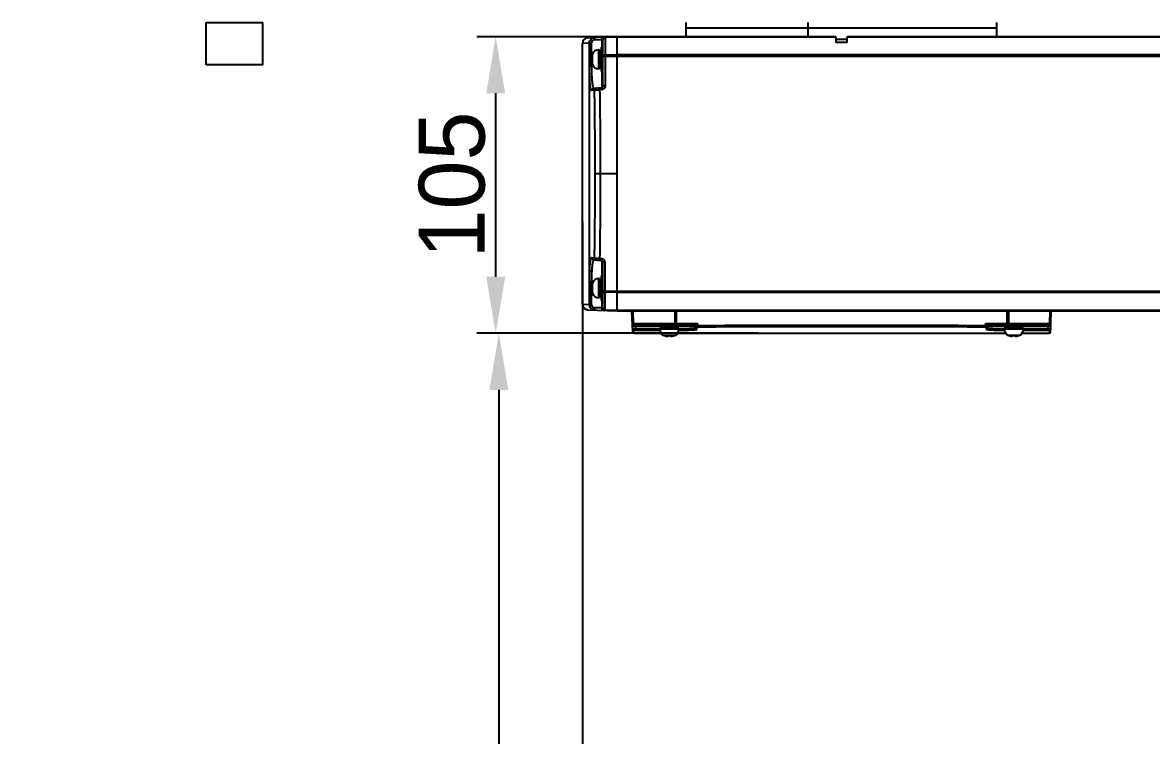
# Model space of a CAD drawing. Header units: millimetres. Extents: x 4086 to 8300, y 123 to 1549.
# Drawn here: x 6781.2 to 6901.2, y 941.5 to 1017.2 of the extents above; entities that cross this region are included whole.
import ezdxf

# ---------------------------------------------------------------- set-up
doc = ezdxf.new("R2010")
doc.units = ezdxf.units.MM
doc.layers.add('02___PRT_ALL_AXES', color=7, linetype='Continuous')
doc.layers.add('轮廓实线层', color=7, linetype='Continuous', lineweight=30)
doc.styles.add('思源黑', font='SourceHanSansCN-Normal.ttf')
doc.dimstyles.new('尺寸标注_3_10比例', dxfattribs={"dimtxt": 7, "dimasz": 6, "dimexe": 2, "dimexo": 1.5, "dimgap": 1, "dimtad": 1, "dimdec": 1, "dimlfac": 3.333333, "dimdsep": 46, "dimtxsty": '思源黑', "dimcen": 0.09, "dimadec": 0, "dimazin": 0, "dimtp": 0.01, "dimtm": 0.01, "dimtfac": 1, "dimtdec": 1, "dimtofl": 0, "dimtmove": 0, "dimatfit": 3, "dimfxl": 0, "dimtolj": 1, "dimarcsym": 0})

# ---------------------------------------------------------------- blocks, each defined once
blk = doc.blocks.new('*D1394')
at = {"layer": 'Defpoints', "color": 0}
for p in [(6852.3, 984.16), (6831.84, 872.56), (6961.3, 872.56)]:
    blk.add_point(p, dxfattribs=at)
at = {"layer": '轮廓实线层', "color": 0, "lineweight": -2}
for p, q in [((6850.8, 984.16), (6829.84, 984.16)), ((6831.84, 978.16), (6831.84, 878.56)), ((6959.8, 872.56), (6829.84, 872.56))]:
    blk.add_line(p, q, dxfattribs=at)
at = {"layer": '轮廓实线层', "color": 0}
for points in [[(6832.84, 978.16), (6830.84, 978.16), (6831.84, 984.16)], [(6830.84, 878.56), (6832.84, 878.56), (6831.84, 872.56)]]:
    blk.add_solid(points, dxfattribs=at)
at = {"layer": '轮廓实线层', "color": 0, "insert": (6827.21, 930.97), "char_height": 7, "attachment_point": 5, "rotation": 90, "style": '思源黑'}
blk.add_mtext('\\A1;372', dxfattribs=at)
blk = doc.blocks.new('*D1395')
at = {"layer": 'Defpoints', "color": 0}
for p in [(6831.51, 1015.66), (6845.88, 1015.66), (6860.88, 984.16)]:
    blk.add_point(p, dxfattribs=at)
at = {"layer": '轮廓实线层', "color": 0, "lineweight": -2}
for p, q in [((6844.38, 1015.66), (6829.51, 1015.66)), ((6831.51, 990.16), (6831.51, 1009.66)), ((6859.38, 984.16), (6829.51, 984.16))]:
    blk.add_line(p, q, dxfattribs=at)
at = {"layer": '轮廓实线层', "color": 0}
for points in [[(6832.51, 1009.66), (6830.51, 1009.66), (6831.51, 1015.66)], [(6830.51, 990.16), (6832.51, 990.16), (6831.51, 984.16)]]:
    blk.add_solid(points, dxfattribs=at)
at = {"layer": '轮廓实线层', "color": 0, "insert": (6826.88, 999.91), "char_height": 7, "attachment_point": 5, "rotation": 90, "style": '思源黑'}
blk.add_mtext('\\A1;105', dxfattribs=at)
blk = doc.blocks.new('*D1396')
at = {"layer": 'Defpoints', "color": 0}
for p in [(6840.73, 997.51), (6733.26, 846.31), (6840.73, 828.7)]:
    blk.add_point(p, dxfattribs=at)
at = {"layer": '轮廓实线层', "color": 0, "lineweight": -2}
for p, q in [((6840.73, 996.01), (6840.73, 826.7)), ((6733.26, 844.81), (6733.26, 826.7)), ((6739.26, 828.7), (6834.73, 828.7))]:
    blk.add_line(p, q, dxfattribs=at)
at = {"layer": '轮廓实线层', "color": 0}
for points in [[(6739.26, 829.7), (6739.26, 827.7), (6733.26, 828.7)], [(6834.73, 827.7), (6834.73, 829.7), (6840.73, 828.7)]]:
    blk.add_solid(points, dxfattribs=at)
at = {"layer": '轮廓实线层', "color": 0, "insert": (6786.99, 833.33), "char_height": 7, "attachment_point": 5, "style": '思源黑'}
blk.add_mtext('\\A1;358.2', dxfattribs=at)
blk = doc.blocks.new('*D1397')
at = {"layer": 'Defpoints', "color": 0}
for p in [(6691.32, 1107.91), (6811.93, 1107.91), (6722.38, 992.71)]:
    blk.add_point(p, dxfattribs=at)
at = {"layer": '轮廓实线层', "color": 0, "lineweight": -2}
for p, q in [((6810.43, 1107.91), (6689.32, 1107.91)), ((6691.32, 998.71), (6691.32, 1101.91)), ((6720.88, 992.71), (6689.32, 992.71))]:
    blk.add_line(p, q, dxfattribs=at)
at = {"layer": '轮廓实线层', "color": 0}
for points in [[(6692.32, 1101.91), (6690.32, 1101.91), (6691.32, 1107.91)], [(6690.32, 998.71), (6692.32, 998.71), (6691.32, 992.71)]]:
    blk.add_solid(points, dxfattribs=at)
at = {"layer": '轮廓实线层', "color": 0, "insert": (6686.69, 1050.31), "char_height": 7, "attachment_point": 5, "rotation": 90, "style": '思源黑'}
blk.add_mtext('\\A1;384', dxfattribs=at)
blk = doc.blocks.new('*D1398')
at = {"layer": 'Defpoints', "color": 0}
for p in [(6722.38, 992.71), (6691.61, 872.56), (6936.36, 872.56)]:
    blk.add_point(p, dxfattribs=at)
at = {"layer": '轮廓实线层', "color": 0, "lineweight": -2}
for p, q in [((6720.88, 992.71), (6689.61, 992.71)), ((6691.61, 986.71), (6691.61, 878.56)), ((6934.86, 872.56), (6689.61, 872.56))]:
    blk.add_line(p, q, dxfattribs=at)
at = {"layer": '轮廓实线层', "color": 0}
for points in [[(6692.61, 986.71), (6690.61, 986.71), (6691.61, 992.71)], [(6690.61, 878.56), (6692.61, 878.56), (6691.61, 872.56)]]:
    blk.add_solid(points, dxfattribs=at)
at = {"layer": '轮廓实线层', "color": 0, "insert": (6686.99, 932.63), "char_height": 7, "attachment_point": 5, "rotation": 90, "style": '思源黑'}
blk.add_mtext('\\A1;400.5', dxfattribs=at)
blk = doc.blocks.new('*D1520')
at = {"color": 0, "lineweight": -2}
for p, q in [((6725.98, 1210.81), (6665.24, 1210.81)), ((6667.24, 1204.81), (6667.24, 878.56)), ((6934.86, 872.56), (6665.24, 872.56))]:
    blk.add_line(p, q, dxfattribs=at)
at = {"color": 0}
for points in [[(6668.24, 1204.81), (6666.24, 1204.81), (6667.24, 1210.81)], [(6666.24, 878.56), (6668.24, 878.56), (6667.24, 872.56)]]:
    blk.add_solid(points, dxfattribs=at)
at = {"layer": 'Defpoints', "color": 0}
for p in [(6727.48, 1210.81), (6667.24, 872.56), (6936.36, 872.56)]:
    blk.add_point(p, dxfattribs=at)
at = {"color": 0, "insert": (6662.62, 1041.68), "char_height": 7, "attachment_point": 5, "rotation": 90, "style": '思源黑'}
blk.add_mtext('\\A1;1127.5', dxfattribs=at)

msp = doc.modelspace()

# ---------------------------------------------------------------- linework, layer by layer
for p, q in [((6800.755, 1012.656), (6800.755, 1017.156)), ((6800.755, 1017.156), (6806.755, 1017.156)), ((6806.755, 1012.656), (6806.755, 1017.156)), ((6841.459, 1014.974), (6840.726, 1014.948)), ((6840.726, 987.264), (6840.726, 1014.948)), ((6841.305, 1015.548), (6842.02, 1015.573)), ((6841.459, 1012.54), (6841.459, 1014.974)), ((6841.459, 1014.974), (6841.677, 1014.974)), ((6841.677, 1012.54), (6841.677, 1014.974)), ((6842.028, 1015.334), (6842.768, 1015.36)), ((6842.041, 1015.574), (6843.09, 1015.61)), ((6842.905, 1015.372), (6842.768, 1015.36)), ((6842.768, 1015.36), (6842.768, 1014.561)), ((6842.905, 1010.408), (6842.905, 1015.372)), ((6844.405, 1015.656), (6843.137, 1015.612)), ((6844.405, 1015.614), (6843.137, 1015.576)), ((6843.137, 1015.612), (6843.137, 1010.442)), ((6844.405, 986.556), (6844.405, 1015.656)), ((6867.655, 1015.656), (6844.405, 1015.656)), ((6867.655, 1015.614), (6844.405, 1015.614)), ((6867.655, 1015.656), (6867.655, 1015.056)), ((6868.855, 1015.356), (6867.655, 1015.356)), ((6868.855, 1015.056), (6867.655, 1015.056)), ((6868.855, 1015.056), (6868.855, 1015.656)), ((7000.405, 1015.656), (6868.855, 1015.656)), ((7000.405, 1015.614), (6868.855, 1015.614)), ((6841.767, 1013.766), (6841.762, 1013.766)), ((6841.788, 1012.679), (6841.788, 1013.833)), ((6842.452, 1012.236), (6842.452, 1014.276)), ((6842.542, 1014.276), (6842.452, 1014.276)), ((6842.542, 1014.276), (6842.542, 1012.236)), ((6842.755, 1014.041), (6842.542, 1014.041)), ((6842.755, 1011.951), (6842.755, 1014.561)), ((6842.905, 1014.561), (6842.755, 1014.561)), ((6844.405, 1013.722), (6843.137, 1013.69)), ((6844.405, 1013.567), (6843.137, 1013.558)), ((7000.405, 1013.722), (6844.405, 1013.722)), ((7000.405, 1013.567), (6844.405, 1013.567)), ((6806.755, 1012.656), (6800.755, 1012.656)), ((6841.882, 1012.54), (6841.459, 1012.54)), ((6841.767, 1013.384), (6841.683, 1013.384)), ((6841.683, 1013.129), (6841.767, 1013.129)), ((6841.762, 1012.746), (6841.767, 1012.746)), ((6842.542, 1012.236), (6842.452, 1012.236)), ((6842.755, 1012.472), (6842.542, 1012.472)), ((6841.486, 990.873), (6841.486, 1011.279)), ((6842.905, 1011.951), (6842.755, 1011.951)), ((6842.768, 1011.951), (6842.768, 1010.258)), ((6842.005, 1009.972), (6841.69, 1009.944)), ((6841.908, 1010.183), (6842.768, 1010.258)), ((6842.781, 1010.052), (6842.581, 1010.035)), ((6844.405, 1001.106), (6842.074, 1001.106)), ((6841.69, 992.208), (6842.004, 992.181)), ((6841.908, 991.969), (6842.768, 991.894)), ((6842.58, 992.118), (6842.781, 992.1)), ((6842.768, 991.894), (6842.768, 990.261)), ((6842.905, 986.84), (6842.905, 991.745)), ((6843.137, 986.601), (6843.137, 991.71)), ((6841.459, 987.239), (6841.459, 989.612)), ((6841.459, 989.612), (6841.841, 989.612)), ((6841.677, 987.239), (6841.677, 989.612)), ((6841.767, 989.466), (6841.762, 989.466)), ((6841.788, 988.379), (6841.788, 989.533)), ((6842.452, 987.936), (6842.452, 989.976)), ((6842.542, 989.976), (6842.452, 989.976)), ((6842.542, 989.976), (6842.542, 987.936)), ((6842.755, 989.741), (6842.542, 989.741)), ((6842.755, 987.651), (6842.755, 990.261)), ((6842.905, 990.261), (6842.755, 990.261)), ((6841.767, 989.084), (6841.683, 989.084)), ((6841.683, 988.829), (6841.767, 988.829)), ((6841.762, 988.446), (6841.767, 988.446)), ((6843.137, 988.654), (6844.405, 988.645)), ((6844.405, 988.49), (6843.137, 988.522)), ((6844.405, 988.645), (7000.405, 988.645)), ((7000.405, 988.49), (6844.405, 988.49)), ((6840.726, 987.264), (6841.459, 987.239)), ((6841.677, 987.239), (6841.459, 987.239)), ((6842.542, 987.936), (6842.452, 987.936)), ((6842.755, 988.172), (6842.542, 988.172)), ((6842.905, 987.651), (6842.755, 987.651)), ((6842.768, 987.651), (6842.768, 986.853)), ((6841.305, 986.664), (6844.405, 986.556)), ((6842.768, 986.853), (6842.028, 986.879)), ((6842.768, 986.853), (6842.905, 986.84)), ((6844.405, 986.598), (6843.137, 986.636)), ((6963.891, 986.598), (6844.405, 986.598)), ((6844.405, 986.556), (6963.891, 986.556)), ((6846.059, 984.308), (6845.98, 986.556)), ((6846.155, 985.207), (6846.119, 986.556)), ((6850.522, 986.556), (6850.538, 985.207)), ((6850.667, 986.556), (6850.672, 985.207)), ((6885.839, 985.207), (6885.843, 986.556)), ((6885.988, 986.556), (6885.972, 985.207)), ((6890.392, 986.556), (6890.356, 985.207)), ((6890.483, 985.207), (6890.53, 986.556)), ((6846.027, 985.207), (6852.976, 985.207)), ((6846.047, 984.635), (6846.068, 984.564)), ((6852.589, 985.056), (6846.183, 985.056)), ((6846.243, 985.017), (6846.269, 984.997)), ((6846.338, 984.914), (6846.348, 984.634)), ((6846.338, 984.914), (6852.727, 984.914)), ((6846.348, 984.634), (6848.935, 984.633)), ((6848.65, 984.906), (6848.65, 985.056)), ((6848.935, 984.603), (6848.935, 984.693)), ((6848.935, 984.693), (6850.975, 984.693)), ((6849.171, 984.693), (6849.171, 984.906)), ((6850.74, 984.693), (6850.74, 984.906)), ((6850.836, 984.914), (6850.836, 984.693)), ((6850.975, 984.603), (6850.975, 984.693)), ((6851.26, 984.906), (6851.26, 985.056)), ((6852.574, 985.056), (6852.631, 985.045)), ((6852.635, 985.066), (6852.667, 985.076)), ((6852.726, 984.931), (6852.726, 984.919)), ((6852.726, 984.919), (6852.727, 984.914)), ((6852.743, 984.729), (6852.727, 984.914)), ((6852.764, 984.942), (6852.784, 984.953)), ((6852.858, 985.154), (6852.976, 985.207)), ((6852.976, 985.207), (6852.865, 985.056)), ((6852.881, 984.746), (6852.873, 984.811)), ((6852.892, 984.592), (6852.881, 984.746)), ((6852.998, 984.964), (6852.976, 985.207)), ((6883.533, 985.207), (6883.512, 984.964)), ((6883.533, 985.207), (6890.483, 985.207)), ((6883.644, 985.056), (6883.572, 985.154)), ((6883.627, 984.66), (6883.618, 984.592)), ((6883.637, 984.811), (6883.627, 984.733)), ((6883.627, 984.733), (6883.627, 984.66)), ((6883.7, 984.984), (6883.673, 985.018)), ((6883.726, 984.953), (6883.7, 984.984)), ((6883.746, 984.942), (6883.726, 984.953)), ((6883.783, 984.914), (6883.767, 984.729)), ((6883.783, 984.914), (6883.784, 984.925)), ((6883.783, 984.914), (6890.172, 984.914)), ((6883.784, 984.925), (6883.784, 984.931)), ((6883.899, 985.059), (6883.921, 985.056)), ((6890.327, 985.056), (6883.921, 985.056)), ((6885.25, 984.906), (6885.25, 985.056)), ((6885.535, 984.693), (6887.575, 984.693)), ((6885.535, 984.603), (6885.535, 984.693)), ((6885.674, 984.693), (6885.674, 984.914)), ((6885.771, 984.693), (6885.771, 984.906)), ((6887.34, 984.693), (6887.34, 984.906)), ((6887.575, 984.603), (6887.575, 984.693)), ((6887.575, 984.633), (6890.162, 984.634)), ((6887.86, 984.906), (6887.86, 985.056)), ((6890.172, 984.914), (6890.162, 984.634)), ((6890.463, 984.635), (6890.44, 984.56)), ((6890.452, 984.308), (6890.483, 985.199)), ((6846.209, 984.163), (6846.197, 984.49)), ((6846.209, 984.163), (6849.1, 984.163)), ((6846.347, 984.497), (6848.935, 984.496)), ((6850.975, 984.603), (6848.935, 984.603)), ((6849.445, 983.913), (6849.378, 983.939)), ((6849.381, 983.939), (6849.378, 983.939)), ((6850.532, 983.939), (6849.381, 983.939)), ((6849.445, 983.918), (6849.445, 983.913)), ((6849.828, 983.918), (6849.828, 983.834)), ((6850.083, 983.834), (6850.083, 983.918)), ((6850.532, 983.939), (6850.465, 983.913)), ((6850.465, 983.913), (6850.465, 983.918)), ((6850.811, 984.163), (6885.7, 984.163)), ((6887.575, 984.603), (6885.535, 984.603)), ((6885.981, 983.939), (6885.978, 983.939)), ((6886.045, 983.913), (6885.978, 983.939)), ((6887.132, 983.939), (6885.981, 983.939)), ((6886.045, 983.918), (6886.045, 983.913)), ((6886.428, 983.918), (6886.428, 983.834)), ((6886.683, 983.834), (6886.683, 983.918)), ((6887.132, 983.939), (6887.065, 983.913)), ((6887.065, 983.913), (6887.065, 983.918)), ((6887.411, 984.163), (6890.302, 984.163)), ((6887.575, 984.496), (6890.163, 984.497)), ((6890.313, 984.49), (6890.302, 984.163))]:
    msp.add_line(p, q)
for points in [[(6852.736, 984.932), (6852.748, 984.935), (6852.764, 984.942)], [(6883.843, 985.076), (6883.872, 985.066), (6883.899, 985.059)]]:
    msp.add_lwpolyline(points)
for centre, radius, start, end in [((6841.326, 1014.948), 0.6, 92, 180), ((6842.048, 1014.974), 0.589, 175.77926, 179.97527), ((6842.063, 1014.963), 0.611, 98.23668, 113.58136), ((6842.062, 1014.972), 0.602, 92.01542, 98.24353), ((6843.145, 1015.372), 0.24, 92, 180), ((6843.172, 1013.256), 1.495, 157.38014, 175.10622), ((6842.452, 1013.556), 0.72, 90, 157.38021), ((6867.267, 1012.539), 25.59, 179.99782, 180.88593), ((6843.172, 1013.256), 1.495, 184.89378, 202.61986), ((6843.172, 1013.256), 1.411, 174.81427, 185.18573), ((6842.452, 1012.956), 0.72, 202.61979, 269.99977), ((6862.763, 1012.444), 21.085, 180.81767, 182.85001), ((6254.746, 1000.943), 587.329, 0.015933, 0.880808), ((6843.151, 1000.446), 9.605, 93.40398, 94.62604), ((6262.629, 1000.943), 580.022, 0.016125, 0.898123), ((6842.755, 1010.408), 0.15, 275, 0), ((6842.736, 1010.476), 0.427, 276.06072, 283.5066), ((6254.784, 1001.268), 587.29, 359.113424, 359.984203), ((6262.662, 1001.268), 579.989, 359.096017, 359.984008), ((6843.321, 1004.119), 12.025, 265.48173, 266.46736), ((6842.755, 991.745), 0.15, 0, 85), ((6842.667, 991.686), 0.471, 12.67753, 21.81239), ((6862.742, 989.709), 21.064, 177.14495, 179.18313), ((6842.648, 991.681), 0.49, 3.39672, 12.72997), ((6867.274, 989.613), 25.596, 179.1143, 180.00219), ((6843.172, 988.956), 1.495, 157.38014, 175.10622), ((6842.452, 989.256), 0.72, 90, 157.38021), ((6843.172, 988.956), 1.495, 184.89378, 202.61986), ((6843.172, 988.956), 1.411, 174.81427, 185.18573), ((6842.452, 988.656), 0.72, 202.61979, 269.99977), ((6841.326, 987.264), 0.6, 180, 267.99994), ((6842.049, 987.239), 0.59, 180.00635, 183.97647), ((6842.062, 987.24), 0.603, 184.00488, 201.65979), ((6843.145, 986.84), 0.24, 180, 268), ((6846.183, 985.212), 0.156, 182, 270), ((6846.228, 987.92), 3.008, 269.25459, 270.8938), ((6846.227, 988.125), 3.213, 270.8463, 271.98747), ((6852.571, 984.9), 0.156, 5, 90), ((6850.044, 991.608), 7.04, 292.62012, 293.03906), ((6853.285, 977.431), 7.539, 93.38142, 93.80683), ((6850.941, 989.514), 4.763, 292.96166, 293.72891), ((6853.151, 979.672), 5.294, 92.53731, 93.36371), ((6853.146, 979.757), 5.209, 91.84037, 92.53171), ((6868.255, -1983.049), 2968.052, 89.705476, 90.294536), ((6868.255, -2000.213), 2985.072, 89.707393, 90.29262), ((6863.11, 970.141), 25.379, 36.2675, 36.41541), ((6886.991, 987.554), 4.176, 216.74154, 217.39091), ((6883.939, 984.9), 0.156, 90, 175), ((6890.284, 988.125), 3.213, 268.01252, 269.15349), ((6890.283, 987.921), 3.01, 269.10628, 270.74056), ((6890.327, 985.212), 0.156, 270, 358), ((6846.209, 984.313), 0.15, 182.00002, 270), ((6849.655, 984.603), 0.72, 180, 247.38014), ((6849.955, 985.323), 1.495, 250.04787, 265.10622), ((6849.955, 985.323), 1.411, 264.81427, 275.18573), ((6849.955, 985.323), 1.495, 274.89378, 289.95213), ((6850.255, 984.603), 0.72, 292.61986, 360), ((6885.656, 1029.247), 44.751, 269.35001, 269.84303), ((6886.255, 984.603), 0.72, 180, 247.38014), ((6886.555, 985.323), 1.495, 250.04787, 265.10622), ((6886.555, 985.323), 1.411, 264.81427, 275.18573), ((6886.555, 985.323), 1.495, 274.89378, 289.95213), ((6886.855, 984.603), 0.72, 292.61986, 360), ((6890.165, 981.443), 3.054, 88.63691, 90.03477), ((6890.302, 984.313), 0.15, 270, 357.99998)]:
    msp.add_arc(centre, radius, start, end)
for points in [[(6841.461, 1015.017), (6841.465, 1015.082), (6841.481, 1015.147), (6841.506, 1015.207)], [(6841.506, 1015.207), (6841.564, 1015.344), (6841.683, 1015.464), (6841.819, 1015.523)], [(6841.852, 1015.281), (6841.751, 1015.221), (6841.677, 1015.092), (6841.677, 1014.974)], [(6842.028, 1015.334), (6841.967, 1015.332), (6841.905, 1015.313), (6841.852, 1015.281)], [(6841.69, 1009.944), (6841.689, 1010.052), (6841.8, 1010.174), (6841.908, 1010.183)], [(6842.005, 1009.972), (6842.005, 1010.079), (6842.115, 1010.201), (6842.223, 1010.211)], [(6843.084, 1010.245), (6843.054, 1010.193), (6843.01, 1010.146), (6842.959, 1010.114)], [(6843.137, 1010.442), (6843.135, 1010.374), (6843.117, 1010.304), (6843.084, 1010.245)], [(6841.69, 992.208), (6841.689, 992.101), (6841.8, 991.979), (6841.908, 991.969)], [(6842.004, 992.181), (6842.004, 992.073), (6842.114, 991.951), (6842.222, 991.942)], [(6842.781, 992.1), (6842.831, 992.094), (6842.881, 992.08), (6842.926, 992.058)], [(6842.926, 992.058), (6843.005, 992.018), (6843.07, 991.943), (6843.103, 991.861)], [(6841.486, 990.873), (6841.498, 990.792), (6841.622, 990.764), (6841.704, 990.758)], [(6841.81, 986.693), (6841.675, 986.755), (6841.557, 986.879), (6841.502, 987.017)], [(6841.677, 987.239), (6841.677, 987.121), (6841.75, 986.993), (6841.85, 986.933)], [(6842.041, 986.639), (6841.962, 986.642), (6841.882, 986.66), (6841.81, 986.693)], [(6841.85, 986.933), (6841.903, 986.9), (6841.966, 986.881), (6842.028, 986.879)], [(6842.768, 986.853), (6842.766, 986.784), (6842.764, 986.716), (6842.771, 986.648)], [(6843.137, 986.636), (6843.062, 986.639), (6842.938, 986.664), (6842.938, 986.739)], [(6846.155, 985.207), (6846.156, 985.159), (6846.168, 985.076), (6846.216, 985.076)], [(6852.736, 984.932), (6852.726, 984.983), (6852.682, 985.034), (6852.632, 985.049)], [(6883.533, 985.207), (6883.592, 985.181), (6883.651, 985.154), (6883.71, 985.129)], [(6883.71, 985.129), (6883.754, 985.11), (6883.798, 985.091), (6883.843, 985.076)], [(6883.921, 985.056), (6883.857, 985.056), (6883.786, 984.995), (6883.774, 984.932)], [(6883.937, 985.056), (6883.871, 985.056), (6883.797, 984.996), (6883.784, 984.931)], [(6890.356, 985.207), (6890.354, 985.159), (6890.343, 985.076), (6890.295, 985.076)]]:
    msp.add_open_spline(points, degree=3)
for points, knots in [([(6842.028, 1015.334), (6842.027, 1015.39), (6842.043, 1015.445), (6842.017, 1015.573), (6842.041, 1015.574)], [0, 0, 0, 0, 0.7029102, 1, 1, 1, 1]), ([(6842.781, 1015.599), (6842.757, 1015.599), (6842.783, 1015.47), (6842.766, 1015.416), (6842.768, 1015.36)], [0, 0, 0, 0, 0.2970906, 1, 1, 1, 1]), ([(6842.905, 1015.37), (6842.905, 1015.418), (6842.919, 1015.531), (6843.05, 1015.546), (6843.089, 1015.521)], [0, 0, 0, 0, 0.5067258, 1, 1, 1, 1]), ([(6843.137, 1013.558), (6843.082, 1013.558), (6843.021, 1013.55), (6842.905, 1013.533), (6842.905, 1013.507)], [0, 0, 0, 0, 0.6845477, 1, 1, 1, 1]), ([(6843.137, 1013.69), (6843.083, 1013.689), (6843.011, 1013.683), (6842.921, 1013.613), (6842.951, 1013.566), (6842.968, 1013.551)], [0, 0, 0, 0, 0.5658805, 0.7693489, 1, 1, 1, 1]), ([(6841.486, 1011.279), (6841.481, 1011.378), (6841.465, 1011.798), (6841.459, 1012.219), (6841.459, 1012.54)], [0, 0, 0, 0, 0.2355956, 1, 1, 1, 1]), ([(6841.486, 1011.279), (6841.488, 1011.294), (6841.537, 1011.37), (6841.634, 1011.389), (6841.704, 1011.395)], [0, 0, 0, 0, 0.1725605, 1, 1, 1, 1]), ([(6841.649, 1009.977), (6841.575, 1010.107), (6841.545, 1010.564), (6841.5, 1010.99), (6841.486, 1011.279)], [0, 0, 0, 0, 0.3403353, 1, 1, 1, 1]), ([(6841.704, 1011.396), (6841.713, 1011.227), (6841.731, 1010.934), (6841.778, 1010.537), (6841.817, 1010.328), (6841.874, 1010.18), (6841.908, 1010.183)], [0, 0, 0, 0, 0.4068184, 0.7203408, 0.9188034, 1, 1, 1, 1]), ([(6841.69, 1009.944), (6841.682, 1009.943), (6841.664, 1009.952), (6841.654, 1009.968), (6841.649, 1009.977)], [0, 0, 0, 0, 0.3993314, 1, 1, 1, 1]), ([(6842.005, 1009.972), (6842.012, 1009.975), (6842.033, 1009.98), (6842.054, 1009.984), (6842.067, 1009.987)], [0, 0, 0, 0, 0.3546017, 1, 1, 1, 1]), ([(6842.067, 1009.987), (6842.086, 1009.99), (6842.189, 1010.004), (6842.292, 1010.013), (6842.377, 1010.02)], [0, 0, 0, 0, 0.1851333, 1, 1, 1, 1]), ([(6842.581, 1010.035), (6842.577, 1010.084), (6842.595, 1010.13), (6842.549, 1010.239), (6842.568, 1010.241)], [0, 0, 0, 0, 0.7174999, 1, 1, 1, 1]), ([(6842.768, 1010.245), (6842.768, 1010.249), (6842.769, 1010.252), (6842.767, 1010.258), (6842.768, 1010.258)], [0, 0, 0, 0, 0.7439478, 1, 1, 1, 1]), ([(6842.781, 1010.052), (6842.776, 1010.107), (6842.771, 1010.171), (6842.768, 1010.236), (6842.768, 1010.245)], [0, 0, 0, 0, 0.8489991, 1, 1, 1, 1]), ([(6842.959, 1010.114), (6842.94, 1010.102), (6842.9, 1010.081), (6842.857, 1010.067), (6842.835, 1010.062)], [0, 0, 0, 0, 0.5000155, 1, 1, 1, 1]), ([(6843.137, 1010.442), (6843.082, 1010.442), (6843.026, 1010.43), (6842.905, 1010.432), (6842.905, 1010.408)], [0, 0, 0, 0, 0.6972413, 1, 1, 1, 1]), ([(6841.486, 990.873), (6841.5, 991.164), (6841.546, 991.59), (6841.575, 992.05), (6841.65, 992.178)], [0, 0, 0, 0, 0.6617171, 1, 1, 1, 1]), ([(6841.65, 992.178), (6841.656, 992.187), (6841.665, 992.201), (6841.683, 992.209), (6841.69, 992.208)], [0, 0, 0, 0, 0.5963004, 1, 1, 1, 1]), ([(6841.908, 991.969), (6841.874, 991.972), (6841.817, 991.824), (6841.778, 991.616), (6841.731, 991.219), (6841.713, 990.926), (6841.704, 990.758)], [0, 0, 0, 0, 0.0813105, 0.2798775, 0.5932926, 1, 1, 1, 1]), ([(6842.004, 992.181), (6842.011, 992.177), (6842.032, 992.172), (6842.054, 992.168), (6842.067, 992.166)], [0, 0, 0, 0, 0.3537225, 1, 1, 1, 1]), ([(6842.067, 992.166), (6842.086, 992.162), (6842.188, 992.148), (6842.29, 992.139), (6842.374, 992.132)], [0, 0, 0, 0, 0.1856372, 1, 1, 1, 1]), ([(6842.58, 992.118), (6842.576, 992.068), (6842.594, 992.022), (6842.548, 991.913), (6842.567, 991.912)], [0, 0, 0, 0, 0.7176022, 1, 1, 1, 1]), ([(6842.768, 991.907), (6842.768, 991.904), (6842.769, 991.901), (6842.767, 991.894), (6842.768, 991.894)], [0, 0, 0, 0, 0.7440361, 1, 1, 1, 1]), ([(6842.781, 992.1), (6842.776, 992.046), (6842.771, 991.981), (6842.768, 991.917), (6842.768, 991.907)], [0, 0, 0, 0, 0.8487904, 1, 1, 1, 1]), ([(6841.459, 989.612), (6841.459, 989.934), (6841.465, 990.354), (6841.481, 990.774), (6841.486, 990.873)], [0, 0, 0, 0, 0.7644036, 1, 1, 1, 1]), ([(6843.137, 991.71), (6843.082, 991.71), (6843.026, 991.723), (6842.905, 991.721), (6842.905, 991.745)], [0, 0, 0, 0, 0.6970773, 1, 1, 1, 1]), ([(6843.137, 988.654), (6843.082, 988.655), (6843.021, 988.662), (6842.905, 988.68), (6842.905, 988.705)], [0, 0, 0, 0, 0.6855191, 1, 1, 1, 1]), ([(6842.905, 988.697), (6842.905, 988.655), (6842.93, 988.553), (6843.048, 988.547), (6843.089, 988.569)], [0, 0, 0, 0, 0.4701248, 1, 1, 1, 1]), ([(6842.041, 986.639), (6842.017, 986.64), (6842.043, 986.768), (6842.027, 986.822), (6842.028, 986.879)], [0, 0, 0, 0, 0.2970896, 1, 1, 1, 1]), ([(6842.771, 986.648), (6842.772, 986.639), (6842.774, 986.63), (6842.777, 986.613), (6842.781, 986.613)], [0, 0, 0, 0, 0.7191439, 1, 1, 1, 1]), ([(6842.938, 986.739), (6842.938, 986.749), (6842.944, 986.772), (6842.959, 986.79), (6842.968, 986.8)], [0, 0, 0, 0, 0.4278428, 1, 1, 1, 1]), ([(6846.037, 984.929), (6846.038, 984.916), (6846.116, 984.922), (6846.151, 984.913), (6846.188, 984.912)], [0, 0, 0, 0, 0.2725882, 1, 1, 1, 1]), ([(6846.047, 984.635), (6846.048, 984.627), (6846.094, 984.641), (6846.172, 984.62), (6846.277, 984.633), (6846.348, 984.634)], [0, 0, 0, 0, 0.076693, 0.293122, 1, 1, 1, 1]), ([(6846.183, 985.056), (6846.191, 985.056), (6846.21, 985.036), (6846.23, 985.026), (6846.243, 985.017)], [0, 0, 0, 0, 0.3229444, 1, 1, 1, 1]), ([(6846.216, 985.076), (6846.222, 985.076), (6846.235, 985.081), (6846.246, 985.09), (6846.251, 985.095)], [0, 0, 0, 0, 0.4222354, 1, 1, 1, 1]), ([(6846.269, 984.997), (6846.281, 984.988), (6846.303, 984.969), (6846.323, 984.948), (6846.33, 984.937)], [0, 0, 0, 0, 0.5170906, 1, 1, 1, 1]), ([(6846.33, 984.937), (6846.332, 984.933), (6846.336, 984.926), (6846.338, 984.918), (6846.338, 984.914)], [0, 0, 0, 0, 0.5138891, 1, 1, 1, 1]), ([(6846.348, 984.634), (6846.348, 984.602), (6846.347, 984.556), (6846.349, 984.51), (6846.347, 984.497)], [0, 0, 0, 0, 0.7016771, 1, 1, 1, 1]), ([(6850.538, 985.207), (6850.539, 985.172), (6850.54, 985.14), (6850.559, 985.065), (6850.577, 985.087), (6850.58, 985.095)], [0, 0, 0, 0, 0.6546656, 0.8385187, 1, 1, 1, 1]), ([(6850.672, 985.207), (6850.672, 985.179), (6850.683, 985.149), (6850.664, 985.077), (6850.679, 985.077)], [0, 0, 0, 0, 0.6440489, 1, 1, 1, 1]), ([(6850.679, 985.077), (6850.681, 985.077), (6850.682, 985.087), (6850.683, 985.092), (6850.684, 985.097)], [0, 0, 0, 0, 0.2513872, 1, 1, 1, 1]), ([(6850.977, 984.633), (6851.063, 984.633), (6851.388, 984.635), (6851.712, 984.641), (6851.95, 984.65)], [0, 0, 0, 0, 0.2659832, 1, 1, 1, 1]), ([(6851.95, 984.65), (6852.061, 984.653), (6852.25, 984.663), (6852.516, 984.676), (6852.635, 984.702), (6852.744, 984.709), (6852.743, 984.729)], [0, 0, 0, 0, 0.4161493, 0.7296439, 0.9273651, 1, 1, 1, 1]), ([(6852.589, 985.056), (6852.596, 985.056), (6852.612, 985.059), (6852.627, 985.063), (6852.635, 985.066)], [0, 0, 0, 0, 0.4408995, 1, 1, 1, 1]), ([(6852.632, 985.049), (6852.625, 985.052), (6852.61, 985.055), (6852.596, 985.056), (6852.589, 985.056)], [0, 0, 0, 0, 0.5107901, 1, 1, 1, 1]), ([(6852.631, 985.045), (6852.643, 985.04), (6852.668, 985.027), (6852.687, 985.007), (6852.696, 984.996)], [0, 0, 0, 0, 0.4994703, 1, 1, 1, 1]), ([(6852.667, 985.076), (6852.681, 985.081), (6852.709, 985.092), (6852.738, 985.103), (6852.752, 985.109)], [0, 0, 0, 0, 0.4862263, 1, 1, 1, 1]), ([(6852.716, 985.047), (6852.708, 985.054), (6852.693, 985.065), (6852.675, 985.073), (6852.667, 985.076)], [0, 0, 0, 0, 0.5229398, 1, 1, 1, 1]), ([(6852.696, 984.996), (6852.703, 984.987), (6852.716, 984.966), (6852.724, 984.943), (6852.726, 984.931)], [0, 0, 0, 0, 0.5126963, 1, 1, 1, 1]), ([(6852.784, 984.953), (6852.778, 984.971), (6852.759, 985.006), (6852.732, 985.035), (6852.716, 985.047)], [0, 0, 0, 0, 0.4932097, 1, 1, 1, 1]), ([(6852.736, 984.932), (6852.734, 984.932), (6852.731, 984.931), (6852.726, 984.932), (6852.726, 984.931)], [0, 0, 0, 0, 0.7371751, 1, 1, 1, 1]), ([(6852.726, 984.931), (6852.729, 984.918), (6852.738, 984.893), (6852.752, 984.871), (6852.761, 984.861)], [0, 0, 0, 0, 0.4885817, 1, 1, 1, 1]), ([(6852.743, 984.729), (6852.744, 984.717), (6852.749, 984.693), (6852.76, 984.671), (6852.766, 984.661)], [0, 0, 0, 0, 0.4853265, 1, 1, 1, 1]), ([(6852.761, 984.861), (6852.767, 984.854), (6852.781, 984.841), (6852.797, 984.831), (6852.806, 984.827)], [0, 0, 0, 0, 0.5016081, 1, 1, 1, 1]), ([(6852.766, 984.661), (6852.773, 984.651), (6852.788, 984.631), (6852.809, 984.617), (6852.819, 984.611)], [0, 0, 0, 0, 0.4998484, 1, 1, 1, 1]), ([(6852.865, 985.056), (6852.851, 985.037), (6852.825, 985.003), (6852.798, 984.968), (6852.784, 984.953)], [0, 0, 0, 0, 0.535446, 1, 1, 1, 1]), ([(6852.823, 985.107), (6852.819, 985.111), (6852.811, 985.119), (6852.803, 985.126), (6852.799, 985.129)], [0, 0, 0, 0, 0.5047413, 1, 1, 1, 1]), ([(6852.806, 984.827), (6852.816, 984.822), (6852.838, 984.814), (6852.862, 984.811), (6852.873, 984.811)], [0, 0, 0, 0, 0.5140228, 1, 1, 1, 1]), ([(6852.865, 985.056), (6852.859, 985.065), (6852.846, 985.083), (6852.831, 985.099), (6852.823, 985.107)], [0, 0, 0, 0, 0.4878172, 1, 1, 1, 1]), ([(6853.01, 984.82), (6852.978, 984.82), (6852.949, 984.808), (6852.872, 984.824), (6852.873, 984.811)], [0, 0, 0, 0, 0.701802, 1, 1, 1, 1]), ([(6852.998, 984.964), (6852.998, 984.947), (6853.004, 984.902), (6852.985, 984.838), (6853.01, 984.82)], [0, 0, 0, 0, 0.3591727, 1, 1, 1, 1]), ([(6883.512, 984.964), (6883.512, 984.947), (6883.506, 984.902), (6883.525, 984.838), (6883.5, 984.82)], [0, 0, 0, 0, 0.3590555, 1, 1, 1, 1]), ([(6883.57, 984.818), (6883.559, 984.819), (6883.535, 984.82), (6883.512, 984.82), (6883.5, 984.82)], [0, 0, 0, 0, 0.4753214, 1, 1, 1, 1]), ([(6883.512, 984.964), (6883.532, 984.964), (6883.59, 984.959), (6883.65, 984.967), (6883.688, 984.955)], [0, 0, 0, 0, 0.330907, 1, 1, 1, 1]), ([(6883.637, 984.811), (6883.637, 984.817), (6883.6, 984.812), (6883.586, 984.818), (6883.57, 984.818)], [0, 0, 0, 0, 0.2799673, 1, 1, 1, 1]), ([(6883.704, 984.827), (6883.694, 984.822), (6883.671, 984.814), (6883.648, 984.811), (6883.637, 984.811)], [0, 0, 0, 0, 0.5140226, 1, 1, 1, 1]), ([(6883.644, 985.056), (6883.651, 985.065), (6883.664, 985.083), (6883.679, 985.099), (6883.687, 985.107)], [0, 0, 0, 0, 0.4944885, 1, 1, 1, 1]), ([(6883.687, 985.107), (6883.691, 985.111), (6883.698, 985.119), (6883.706, 985.126), (6883.71, 985.129)], [0, 0, 0, 0, 0.5083704, 1, 1, 1, 1]), ([(6883.744, 984.661), (6883.737, 984.651), (6883.721, 984.631), (6883.701, 984.617), (6883.69, 984.611)], [0, 0, 0, 0, 0.4998484, 1, 1, 1, 1]), ([(6883.745, 984.857), (6883.739, 984.851), (6883.726, 984.84), (6883.712, 984.831), (6883.704, 984.827)], [0, 0, 0, 0, 0.5015367, 1, 1, 1, 1]), ([(6883.726, 984.953), (6883.732, 984.971), (6883.751, 985.006), (6883.778, 985.035), (6883.794, 985.047)], [0, 0, 0, 0, 0.4890306, 1, 1, 1, 1]), ([(6883.767, 984.729), (6883.766, 984.717), (6883.761, 984.693), (6883.75, 984.671), (6883.744, 984.661)], [0, 0, 0, 0, 0.4853265, 1, 1, 1, 1]), ([(6883.784, 984.931), (6883.781, 984.918), (6883.771, 984.891), (6883.755, 984.868), (6883.745, 984.857)], [0, 0, 0, 0, 0.4886931, 1, 1, 1, 1]), ([(6883.774, 984.932), (6883.77, 984.932), (6883.76, 984.935), (6883.751, 984.94), (6883.746, 984.942)], [0, 0, 0, 0, 0.420578, 1, 1, 1, 1]), ([(6883.767, 984.729), (6883.766, 984.719), (6883.816, 984.706), (6883.843, 984.7), (6883.869, 984.696)], [0, 0, 0, 0, 0.2770881, 1, 1, 1, 1]), ([(6883.784, 984.931), (6883.784, 984.932), (6883.779, 984.931), (6883.776, 984.932), (6883.774, 984.932)], [0, 0, 0, 0, 0.2629345, 1, 1, 1, 1]), ([(6883.794, 985.047), (6883.801, 985.054), (6883.817, 985.065), (6883.834, 985.073), (6883.843, 985.076)], [0, 0, 0, 0, 0.5199383, 1, 1, 1, 1]), ([(6883.869, 984.696), (6883.907, 984.69), (6884.14, 984.665), (6884.373, 984.656), (6884.567, 984.649)], [0, 0, 0, 0, 0.1685855, 1, 1, 1, 1]), ([(6884.567, 984.649), (6884.64, 984.647), (6884.963, 984.638), (6885.286, 984.634), (6885.534, 984.633)], [0, 0, 0, 0, 0.2291009, 1, 1, 1, 1]), ([(6885.824, 985.056), (6885.83, 985.056), (6885.833, 985.093), (6885.836, 985.111), (6885.837, 985.129)], [0, 0, 0, 0, 0.2590171, 1, 1, 1, 1]), ([(6885.837, 985.129), (6885.837, 985.136), (6885.836, 985.152), (6885.835, 985.168), (6885.835, 985.176)], [0, 0, 0, 0, 0.4667251, 1, 1, 1, 1]), ([(6885.972, 985.207), (6885.972, 985.172), (6885.971, 985.14), (6885.952, 985.065), (6885.933, 985.087), (6885.93, 985.095)], [0, 0, 0, 0, 0.6546656, 0.8385187, 1, 1, 1, 1]), ([(6890.162, 984.634), (6890.162, 984.602), (6890.164, 984.556), (6890.161, 984.51), (6890.163, 984.497)], [0, 0, 0, 0, 0.7016638, 1, 1, 1, 1]), ([(6890.162, 984.634), (6890.233, 984.633), (6890.339, 984.62), (6890.416, 984.641), (6890.463, 984.627), (6890.463, 984.635)], [0, 0, 0, 0, 0.7068781, 0.9233069, 1, 1, 1, 1]), ([(6890.172, 984.914), (6890.178, 984.969), (6890.256, 985.009), (6890.311, 985.047), (6890.323, 985.054)], [0, 0, 0, 0, 0.8075514, 1, 1, 1, 1]), ([(6890.295, 985.076), (6890.289, 985.076), (6890.275, 985.081), (6890.265, 985.09), (6890.259, 985.095)], [0, 0, 0, 0, 0.4222354, 1, 1, 1, 1]), ([(6890.473, 984.929), (6890.473, 984.916), (6890.394, 984.922), (6890.359, 984.913), (6890.322, 984.912)], [0, 0, 0, 0, 0.2726011, 1, 1, 1, 1]), ([(6846.068, 984.565), (6846.075, 984.554), (6846.09, 984.533), (6846.111, 984.517), (6846.122, 984.511)], [0, 0, 0, 0, 0.4998617, 1, 1, 1, 1]), ([(6846.122, 984.511), (6846.134, 984.504), (6846.158, 984.494), (6846.185, 984.49), (6846.197, 984.49)], [0, 0, 0, 0, 0.5157202, 1, 1, 1, 1]), ([(6846.347, 984.497), (6846.312, 984.497), (6846.28, 984.483), (6846.197, 984.505), (6846.197, 984.49)], [0, 0, 0, 0, 0.7071118, 1, 1, 1, 1]), ([(6850.977, 984.496), (6851.09, 984.496), (6851.503, 984.499), (6851.915, 984.507), (6852.215, 984.519)], [0, 0, 0, 0, 0.2732821, 1, 1, 1, 1]), ([(6852.215, 984.519), (6852.284, 984.522), (6852.487, 984.533), (6852.693, 984.542), (6852.826, 984.566)], [0, 0, 0, 0, 0.337114, 1, 1, 1, 1]), ([(6852.819, 984.611), (6852.831, 984.605), (6852.855, 984.596), (6852.88, 984.592), (6852.892, 984.592)], [0, 0, 0, 0, 0.5147022, 1, 1, 1, 1]), ([(6852.826, 984.566), (6852.843, 984.569), (6852.862, 984.573), (6852.893, 984.585), (6852.892, 984.592)], [0, 0, 0, 0, 0.7139539, 1, 1, 1, 1]), ([(6883.618, 984.592), (6883.615, 984.567), (6883.763, 984.567), (6883.824, 984.548), (6883.893, 984.542)], [0, 0, 0, 0, 0.2618924, 1, 1, 1, 1]), ([(6883.69, 984.611), (6883.679, 984.605), (6883.655, 984.596), (6883.63, 984.592), (6883.618, 984.592)], [0, 0, 0, 0, 0.5147006, 1, 1, 1, 1]), ([(6883.893, 984.542), (6883.922, 984.54), (6884.056, 984.53), (6884.19, 984.524), (6884.295, 984.519)], [0, 0, 0, 0, 0.2132468, 1, 1, 1, 1]), ([(6884.295, 984.519), (6884.359, 984.517), (6884.643, 984.507), (6884.928, 984.501), (6885.149, 984.499)], [0, 0, 0, 0, 0.2240248, 1, 1, 1, 1]), ([(6890.313, 984.49), (6890.314, 984.497), (6890.272, 984.489), (6890.256, 984.496), (6890.238, 984.496)], [0, 0, 0, 0, 0.2708914, 1, 1, 1, 1]), ([(6890.388, 984.511), (6890.377, 984.504), (6890.352, 984.494), (6890.326, 984.49), (6890.313, 984.49)], [0, 0, 0, 0, 0.5157187, 1, 1, 1, 1]), ([(6890.439, 984.56), (6890.433, 984.55), (6890.418, 984.531), (6890.399, 984.517), (6890.388, 984.511)], [0, 0, 0, 0, 0.4999514, 1, 1, 1, 1])]:
    msp.add_open_spline(points, degree=3, knots=knots)
at = {"layer": '02___PRT_ALL_AXES'}
for p, q in [((6851.755, 1015.656), (6851.755, 1017.156)), ((6864.698, 1015.656), (6864.698, 1017.156)), ((6884.755, 1015.656), (6884.755, 1017.156)), ((6884.755, 1016.556), (6851.755, 1016.556))]:
    msp.add_line(p, q, dxfattribs=at)

# ---------------------------------------------------------------- dimensions: what is measured, and where the dimension line sits
dim = msp.add_linear_dim(base=(6667.242, 872.556), p1=(6727.482, 1210.806), p2=(6936.355, 872.556), angle=90, dimstyle='尺寸标注_3_10比例')
dim.commit()
dim.dimension.update_dxf_attribs({"geometry": '*D1520', "text_midpoint": (6662.616, 1041.681)})
at = {"layer": '轮廓实线层'}
for base, p1, p2, picture, middle in [((6691.319, 1107.907), (6722.384, 992.706), (6811.933, 1107.907), '*D1397', (6686.688, 1050.306)), ((6831.51, 1015.656), (6860.876, 984.163), (6845.88, 1015.656), '*D1395', (6826.884, 999.91)), ((6691.612, 872.556), (6722.384, 992.706), (6936.355, 872.556), '*D1398', (6686.986, 932.631))]:
    dim = msp.add_linear_dim(base=base, p1=p1, p2=p2, angle=90, dimstyle='尺寸标注_3_10比例', dxfattribs=at)
    dim.commit()
    dim.dimension.update_dxf_attribs({"geometry": picture, "text_midpoint": middle})
dim = msp.add_linear_dim(base=(6840.726, 828.704), p1=(6733.255, 846.306), p2=(6840.726, 997.508), dimstyle='尺寸标注_3_10比例', dxfattribs=at)
dim.commit()
dim.dimension.update_dxf_attribs({"geometry": '*D1396', "text_midpoint": (6786.991, 828.704), "dimtype": 160})
dim = msp.add_linear_dim(base=(6831.841, 872.556), p1=(6852.298, 984.163), p2=(6961.297, 872.556), angle=90, dimstyle='尺寸标注_3_10比例', dxfattribs=at)
dim.commit()
dim.dimension.update_dxf_attribs({"geometry": '*D1394', "text_midpoint": (6831.841, 930.965), "dimtype": 160})

doc.saveas('drawing.dxf')
